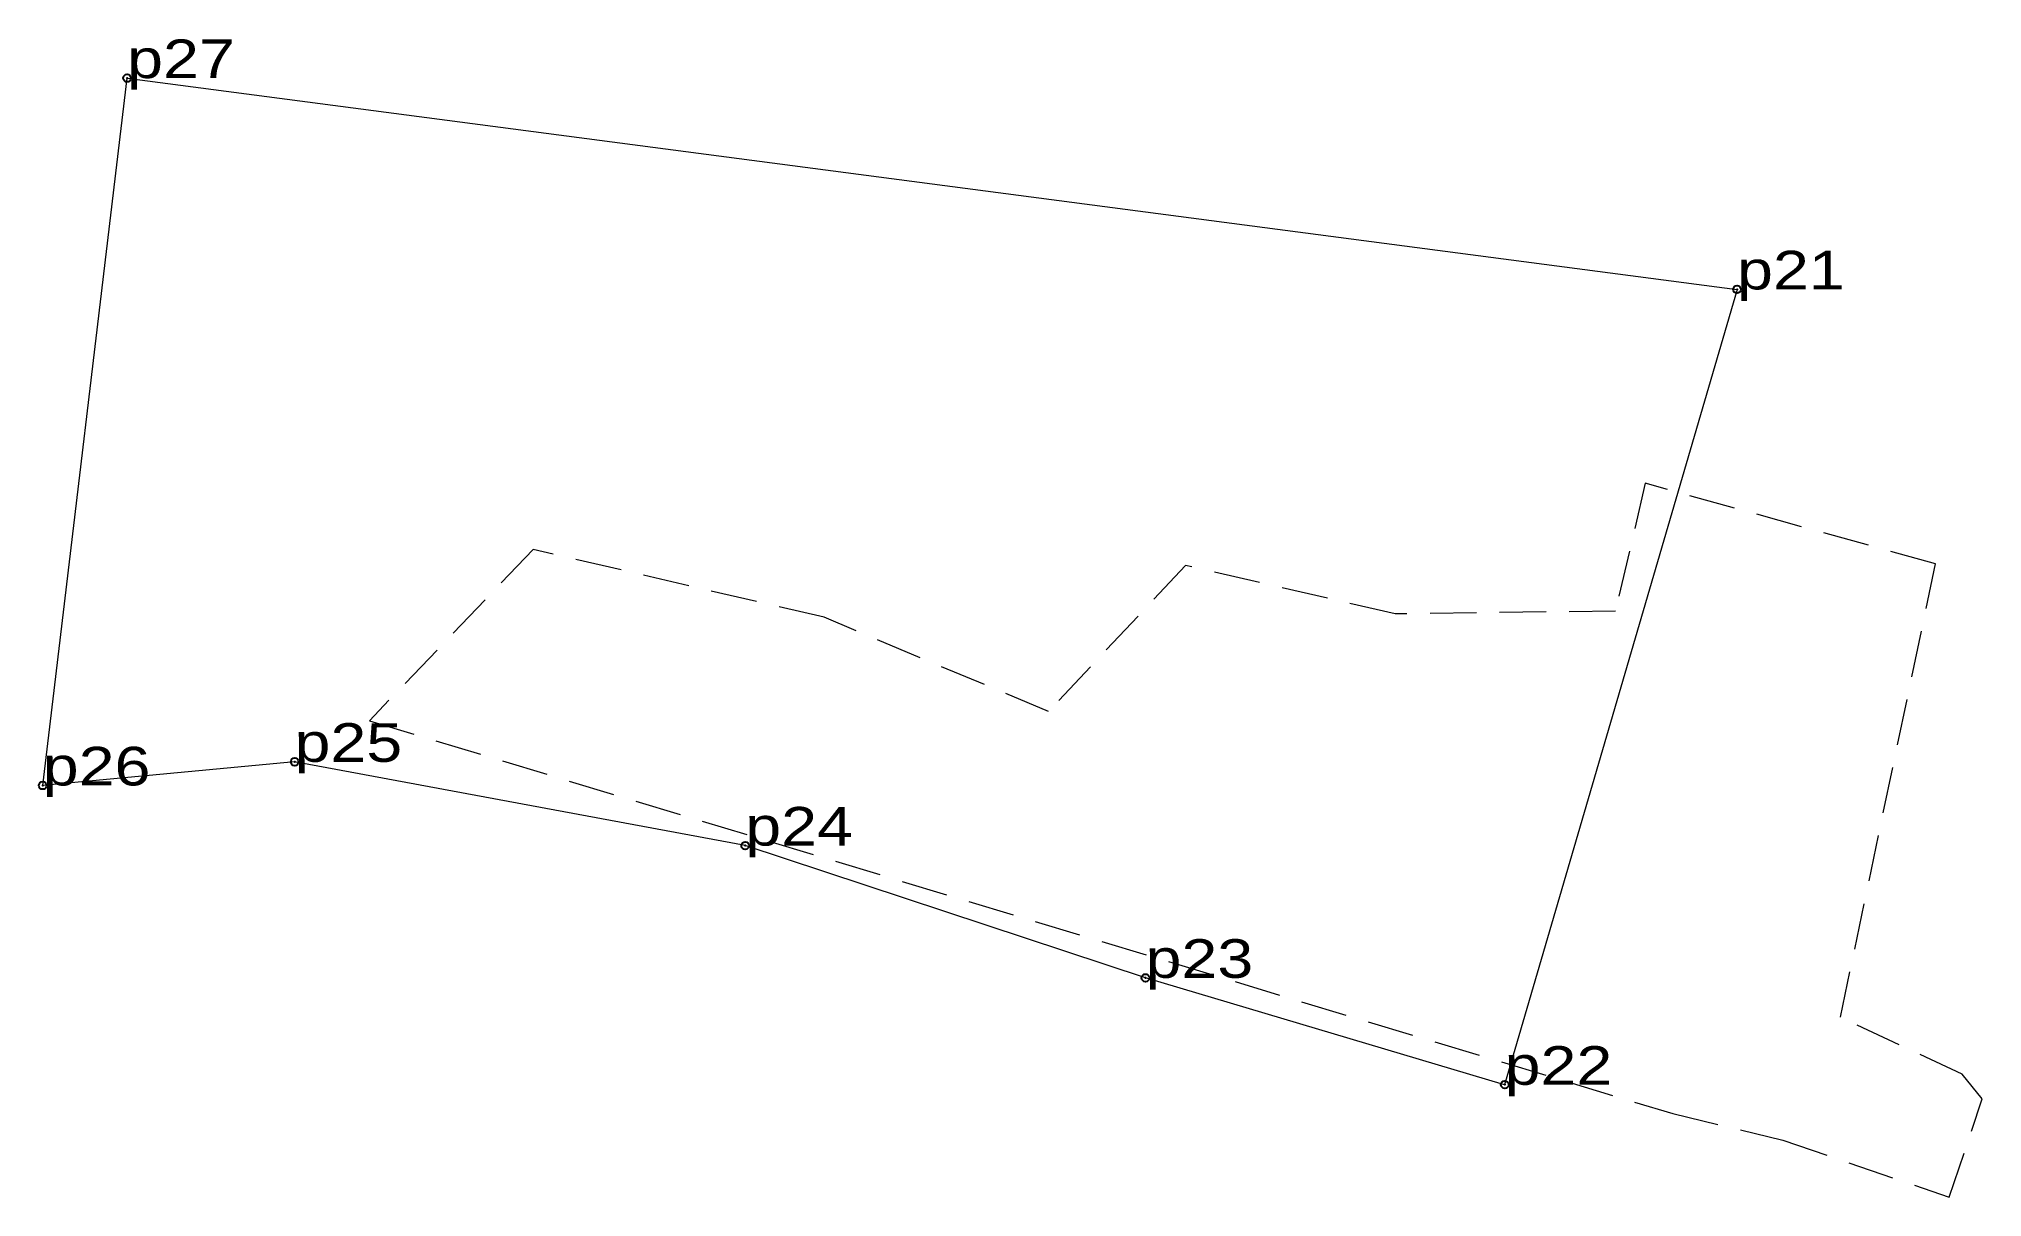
# Model space of a CAD drawing. Header units: metres. Extents: x 543989 to 555873, y 1836096 to 1840683.
# Drawn here: x 555782.7 to 555873.2, y 1840628.9 to 1840682.9 of the extents above.
import ezdxf

# ---------------------------------------------------------------- set-up
doc = ezdxf.new("R2010")
doc.units = ezdxf.units.M
doc.header["$LTSCALE"] = 0.72
doc.header["$PDMODE"] = 32
doc.header["$PDSIZE"] = 0.36
doc.linetypes.add('MEDIUM_DASHED', pattern=[4.5, 3, -1.5])
doc.layers.add('12', color=7, linetype='Continuous')
doc.layers.add('7', color=7, linetype='Continuous')
doc.layers.add('13', color=7, linetype='Continuous', lineweight=13)
doc.layers.add('29', color=7, linetype='MEDIUM_DASHED', lineweight=13)

msp = doc.modelspace()

# ---------------------------------------------------------------- linework, layer by layer
at = {"layer": '13'}
msp.add_lwpolyline([(555786.82, 1840681.04), (555861.83, 1840671.2), (555851, 1840634.16), (555834.27, 1840639.14), (555815.62, 1840645.3), (555794.62, 1840649.2), (555782.89, 1840648.1)], close=True, dxfattribs=at)
at = {"layer": '29'}
msp.add_lwpolyline([(555798.11, 1840651.11), (555858.84, 1840632.82), (555863.97, 1840631.58), (555871.72, 1840628.93), (555873.25, 1840633.5), (555872.32, 1840634.65), (555866.65, 1840637.31), (555871.08, 1840658.42), (555857.55, 1840662.17), (555856.17, 1840656.22), (555845.9, 1840656.09), (555836.14, 1840658.35), (555829.75, 1840651.54), (555819.3, 1840655.93), (555805.74, 1840659.09)], close=True, dxfattribs=at)
at = {"layer": '7'}
for p in [(555786.82, 1840681.04), (555861.83, 1840671.2), (555794.63, 1840649.2), (555782.89, 1840648.1), (555815.62, 1840645.3), (555834.27, 1840639.14), (555851.01, 1840634.17)]:
    msp.add_point(p, dxfattribs=at)

# ---------------------------------------------------------------- texts
at = {"layer": '12', "width": 1.25}
for s, p in [('p27', (555786.82, 1840681.04)), ('p21', (555861.83, 1840671.2)), ('p25', (555794.62, 1840649.2)), ('p26', (555782.89, 1840648.1)), ('p24', (555815.62, 1840645.3)), ('p23', (555834.27, 1840639.14)), ('p22', (555851, 1840634.16))]:
    msp.add_text(s, height=1.8, dxfattribs=at).set_placement(p)

doc.saveas('drawing.dxf')
